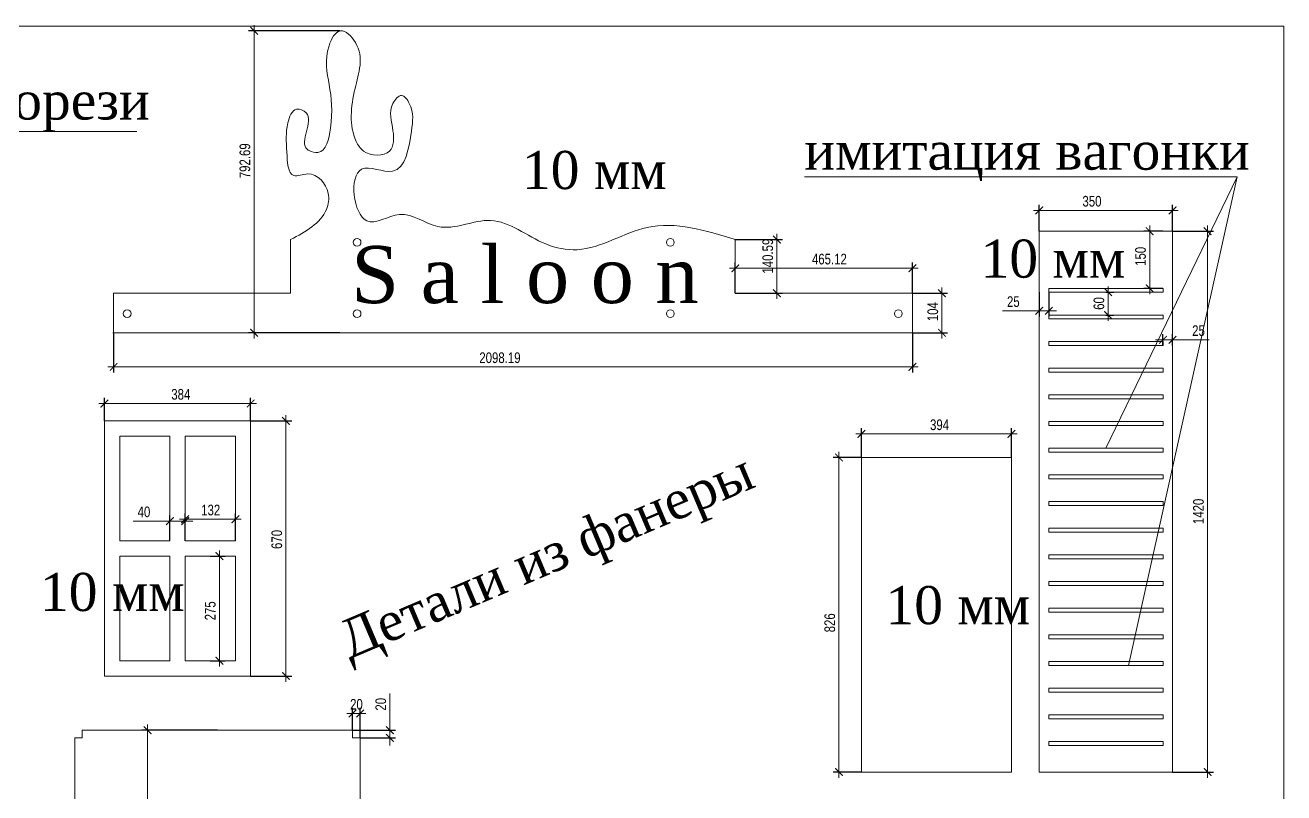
# Model space of a CAD drawing. Header units: millimetres. Extents: x -5205 to 16433, y 55921 to 73570.
# Drawn here: x 5073 to 8379, y 57870 to 59885 of the extents above; entities that cross this region are included whole.
import ezdxf

# ---------------------------------------------------------------- set-up
doc = ezdxf.new("R2010")
doc.units = ezdxf.units.MM
doc.layers.add('Размеры', color=7, linetype='Continuous', lineweight=15)
doc.layers.add('Размеры @ 10', color=7, linetype='Continuous', lineweight=15)
doc.styles.add('SFGOST', font='sfGOSTb.shx', dxfattribs={"width": 0.8})
doc.styles.add('TIMES', font='TIMES.TTF')
doc.dimstyles.new('ALEX', dxfattribs={"dimtxt": 2.8, "dimasz": 2, "dimexe": 1.5, "dimexo": 0, "dimgap": 1, "dimtad": 1, "dimrnd": 0.001, "dimdsep": 46, "dimtxsty": 'SFGOST', "dimblk": 'ARCHTICK', "dimcen": 0, "dimdle": 1.5, "dimclrd": 1, "dimclre": 1, "dimadec": 4, "dimazin": 0, "dimtfac": 1, "dimtmove": 0, "dimatfit": 0, "dimfxl": 1, "dimtvp": 1.75, "dimtolj": 1, "dimlwd": -1, "dimarcsym": 2})

# ---------------------------------------------------------------- blocks, each defined once
blk = doc.blocks.new('_ArchTick')
at = {"color": 0, "linetype": 'ByBlock', "const_width": 0.15}
blk.add_lwpolyline([(-0.5, -0.5), (0.5, 0.5)], dxfattribs=at)
blk = doc.blocks.new('*D649')
at = {"layer": 'Defpoints', "color": 0}
for p in [(5578.1, 58034.1), (5394.4, 56064.1), (5578.1, 56064.1)]:
    blk.add_point(p, dxfattribs=at)
at = {"layer": 'Размеры', "color": 1, "lineweight": -2}
for p, q in [((5578.1, 58034.1), (5379.4, 58034.1)), ((5578.1, 56064.1), (5379.4, 56064.1))]:
    blk.add_line(p, q, dxfattribs=at)
at = {"layer": 'Размеры', "color": 1}
blk.add_line((5394.4, 58049.1), (5394.4, 56049.1), dxfattribs=at)
at = {"layer": 'Размеры', "color": 1, "xscale": 20, "yscale": 20, "zscale": 20}
for p, rotation in [((5394.4, 58034.1), 90), ((5394.4, 56064.1), 270)]:
    blk.add_blockref('_ArchTick', p, dxfattribs=dict(at, rotation=rotation))
at = {"layer": 'Размеры', "color": 0, "insert": (5370.4, 57312.8), "char_height": 28, "attachment_point": 5, "rotation": 90, "style": 'SFGOST'}
blk.add_mtext('\\A1;1970', dxfattribs=at)
blk = doc.blocks.new('*D655')
at = {"layer": 'Defpoints', "color": 0}
for p in [(5933.1, 58034.1), (5953.1, 58014.1), (6031.2, 58014.1)]:
    blk.add_point(p, dxfattribs=at)
at = {"layer": 'Размеры', "color": 1}
for p, q in [((6031.2, 58034.1), (6031.2, 58130.4)), ((6031.2, 58014.1), (6031.2, 58034.1)), ((6031.2, 58014.1), (6031.2, 57994.1))]:
    blk.add_line(p, q, dxfattribs=at)
at = {"layer": 'Размеры', "color": 1, "lineweight": -2}
for p, q in [((5933.1, 58034.1), (6046.2, 58034.1)), ((5953.1, 58014.1), (6046.2, 58014.1))]:
    blk.add_line(p, q, dxfattribs=at)
at = {"layer": 'Размеры', "color": 1, "xscale": 20, "yscale": 20, "zscale": 20}
for p, rotation in [((6031.2, 58034.1), 270), ((6031.2, 58014.1), 90)]:
    blk.add_blockref('_ArchTick', p, dxfattribs=dict(at, rotation=rotation))
at = {"layer": 'Размеры', "color": 0, "insert": (6007.2, 58102.2), "char_height": 28, "attachment_point": 5, "rotation": 90, "style": 'SFGOST'}
blk.add_mtext('\\A1;20', dxfattribs=at)
blk = doc.blocks.new('*D656')
at = {"layer": 'Defpoints', "color": 0}
for p in [(5933.1, 58077.9), (5933.1, 58034.1), (5953.1, 58014.1)]:
    blk.add_point(p, dxfattribs=at)
at = {"layer": 'Размеры', "color": 1, "lineweight": -2}
for p, q in [((5933.1, 58034.1), (5933.1, 58092.9)), ((5953.1, 58014.1), (5953.1, 58092.9))]:
    blk.add_line(p, q, dxfattribs=at)
at = {"layer": 'Размеры', "color": 1}
blk.add_line((5968.1, 58077.9), (5918.1, 58077.9), dxfattribs=at)
at = {"layer": 'Размеры', "color": 1, "xscale": 20, "yscale": 20, "zscale": 20, "rotation": 180}
blk.add_blockref('_ArchTick', (5933.1, 58077.9), dxfattribs=at)
at = {"layer": 'Размеры', "color": 1, "xscale": 20, "yscale": 20, "zscale": 20}
blk.add_blockref('_ArchTick', (5953.1, 58077.9), dxfattribs=at)
at = {"layer": 'Размеры', "color": 0, "insert": (5943.1, 58101.9), "char_height": 28, "attachment_point": 5, "style": 'SFGOST'}
blk.add_mtext('\\A1;20', dxfattribs=at)
blk = doc.blocks.new('*D673')
at = {"layer": 'Defpoints', "color": 0}
for p in [(5665.3, 58846.4), (5665.3, 58176.4), (5758.1, 58176.4)]:
    blk.add_point(p, dxfattribs=at)
at = {"layer": 'Размеры', "color": 1}
blk.add_line((5758.1, 58861.4), (5758.1, 58161.4), dxfattribs=at)
at = {"layer": 'Размеры', "color": 1, "lineweight": -2}
for p, q in [((5665.3, 58846.4), (5773.1, 58846.4)), ((5665.3, 58176.4), (5773.1, 58176.4))]:
    blk.add_line(p, q, dxfattribs=at)
at = {"layer": 'Размеры', "color": 1, "xscale": 20, "yscale": 20, "zscale": 20}
for p, rotation in [((5758.1, 58846.4), 90), ((5758.1, 58176.4), 270)]:
    blk.add_blockref('_ArchTick', p, dxfattribs=dict(at, rotation=rotation))
at = {"layer": 'Размеры', "color": 0, "insert": (5734.1, 58535), "char_height": 28, "attachment_point": 5, "rotation": 90, "style": 'SFGOST'}
blk.add_mtext('\\A1;670', dxfattribs=at)
blk = doc.blocks.new('*D674')
at = {"layer": 'Defpoints', "color": 0}
for p in [(5665.3, 58891.9), (5281.3, 58846.4), (5665.3, 58846.4)]:
    blk.add_point(p, dxfattribs=at)
at = {"layer": 'Размеры', "color": 1}
blk.add_line((5266.3, 58891.9), (5680.3, 58891.9), dxfattribs=at)
at = {"layer": 'Размеры', "color": 1, "lineweight": -2}
for p, q in [((5281.3, 58846.4), (5281.3, 58906.9)), ((5665.3, 58846.4), (5665.3, 58906.9))]:
    blk.add_line(p, q, dxfattribs=at)
at = {"layer": 'Размеры', "color": 1, "xscale": 20, "yscale": 20, "zscale": 20, "rotation": 180}
blk.add_blockref('_ArchTick', (5281.3, 58891.9), dxfattribs=at)
at = {"layer": 'Размеры', "color": 1, "xscale": 20, "yscale": 20, "zscale": 20}
blk.add_blockref('_ArchTick', (5665.3, 58891.9), dxfattribs=at)
at = {"layer": 'Размеры', "color": 0, "insert": (5481.8, 58915.9), "char_height": 28, "attachment_point": 5, "style": 'SFGOST'}
blk.add_mtext('\\A1;384', dxfattribs=at)
blk = doc.blocks.new('*D675')
at = {"layer": 'Defpoints', "color": 0}
for p in [(5559.3, 58491.4), (5559.3, 58216.4), (5583.2, 58216.4)]:
    blk.add_point(p, dxfattribs=at)
at = {"layer": 'Размеры', "color": 1, "lineweight": -2}
for p, q in [((5559.3, 58491.4), (5598.2, 58491.4)), ((5559.3, 58216.4), (5598.2, 58216.4))]:
    blk.add_line(p, q, dxfattribs=at)
at = {"layer": 'Размеры', "color": 1}
blk.add_line((5583.2, 58506.4), (5583.2, 58201.4), dxfattribs=at)
at = {"layer": 'Размеры', "color": 1, "xscale": 20, "yscale": 20, "zscale": 20}
for p, rotation in [((5583.2, 58491.4), 90), ((5583.2, 58216.4), 270)]:
    blk.add_blockref('_ArchTick', p, dxfattribs=dict(at, rotation=rotation))
at = {"layer": 'Размеры', "color": 0, "insert": (5559.2, 58347.6), "char_height": 28, "attachment_point": 5, "rotation": 90, "style": 'SFGOST'}
blk.add_mtext('\\A1;275', dxfattribs=at)
blk = doc.blocks.new('*D676')
at = {"layer": 'Defpoints', "color": 0}
for p in [(5625.3, 58588.1), (5493.3, 58531.4), (5625.3, 58531.4)]:
    blk.add_point(p, dxfattribs=at)
at = {"layer": 'Размеры', "color": 1}
blk.add_line((5478.3, 58588.1), (5640.3, 58588.1), dxfattribs=at)
at = {"layer": 'Размеры', "color": 1, "lineweight": -2}
for p, q in [((5493.3, 58531.4), (5493.3, 58603.1)), ((5625.3, 58531.4), (5625.3, 58603.1))]:
    blk.add_line(p, q, dxfattribs=at)
at = {"layer": 'Размеры', "color": 1, "xscale": 20, "yscale": 20, "zscale": 20, "rotation": 180}
blk.add_blockref('_ArchTick', (5493.3, 58588.1), dxfattribs=at)
at = {"layer": 'Размеры', "color": 1, "xscale": 20, "yscale": 20, "zscale": 20}
blk.add_blockref('_ArchTick', (5625.3, 58588.1), dxfattribs=at)
at = {"layer": 'Размеры', "color": 0, "insert": (5560.4, 58612.1), "char_height": 28, "attachment_point": 5, "style": 'SFGOST'}
blk.add_mtext('\\A1;132', dxfattribs=at)
blk = doc.blocks.new('*D677')
at = {"layer": 'Defpoints', "color": 0}
for p in [(5453.3, 58583.3), (5453.3, 58531.4), (5493.3, 58531.4)]:
    blk.add_point(p, dxfattribs=at)
at = {"layer": 'Размеры', "color": 1}
for p, q in [((5453.3, 58583.3), (5357, 58583.3)), ((5493.3, 58583.3), (5453.3, 58583.3)), ((5493.3, 58583.3), (5513.3, 58583.3))]:
    blk.add_line(p, q, dxfattribs=at)
at = {"layer": 'Размеры', "color": 1, "lineweight": -2}
for p, q in [((5453.3, 58531.4), (5453.3, 58598.3)), ((5493.3, 58531.4), (5493.3, 58598.3))]:
    blk.add_line(p, q, dxfattribs=at)
at = {"layer": 'Размеры', "color": 1, "xscale": 20, "yscale": 20, "zscale": 20}
blk.add_blockref('_ArchTick', (5453.3, 58583.3), dxfattribs=at)
at = {"layer": 'Размеры', "color": 1, "xscale": 20, "yscale": 20, "zscale": 20, "rotation": 180}
blk.add_blockref('_ArchTick', (5493.3, 58583.3), dxfattribs=at)
at = {"layer": 'Размеры', "color": 0, "insert": (5385.1, 58607.3), "char_height": 28, "attachment_point": 5, "style": 'SFGOST'}
blk.add_mtext('\\A1;40', dxfattribs=at)
blk = doc.blocks.new('*D678')
at = {"layer": 'Defpoints', "color": 0}
for p in [(7269.5, 58750.3), (7210.5, 57924.3), (7269.5, 57924.3)]:
    blk.add_point(p, dxfattribs=at)
at = {"layer": 'Размеры', "color": 1, "lineweight": -2}
for p, q in [((7269.5, 58750.3), (7195.5, 58750.3)), ((7269.5, 57924.3), (7195.5, 57924.3))]:
    blk.add_line(p, q, dxfattribs=at)
at = {"layer": 'Размеры', "color": 1}
blk.add_line((7210.5, 58765.3), (7210.5, 57909.3), dxfattribs=at)
at = {"layer": 'Размеры', "color": 1, "xscale": 20, "yscale": 20, "zscale": 20}
for p, rotation in [((7210.5, 58750.3), 90), ((7210.5, 57924.3), 270)]:
    blk.add_blockref('_ArchTick', p, dxfattribs=dict(at, rotation=rotation))
at = {"layer": 'Размеры', "color": 0, "insert": (7186.5, 58316.1), "char_height": 28, "attachment_point": 5, "rotation": 90, "style": 'SFGOST'}
blk.add_mtext('\\A1;826', dxfattribs=at)
blk = doc.blocks.new('*D679')
at = {"layer": 'Defpoints', "color": 0}
for p in [(7663.5, 58811.9), (7269.5, 58750.3), (7663.5, 58750.3)]:
    blk.add_point(p, dxfattribs=at)
at = {"layer": 'Размеры', "color": 1, "lineweight": -2}
for p, q in [((7269.5, 58750.3), (7269.5, 58826.9)), ((7663.5, 58750.3), (7663.5, 58826.9))]:
    blk.add_line(p, q, dxfattribs=at)
at = {"layer": 'Размеры', "color": 1}
blk.add_line((7254.5, 58811.9), (7678.5, 58811.9), dxfattribs=at)
at = {"layer": 'Размеры', "color": 1, "xscale": 20, "yscale": 20, "zscale": 20, "rotation": 180}
blk.add_blockref('_ArchTick', (7269.5, 58811.9), dxfattribs=at)
at = {"layer": 'Размеры', "color": 1, "xscale": 20, "yscale": 20, "zscale": 20}
blk.add_blockref('_ArchTick', (7663.5, 58811.9), dxfattribs=at)
at = {"layer": 'Размеры', "color": 0, "insert": (7474.8, 58835.9), "char_height": 28, "attachment_point": 5, "style": 'SFGOST'}
blk.add_mtext('\\A1;394', dxfattribs=at)
blk = doc.blocks.new('*D680')
at = {"layer": 'Defpoints', "color": 0}
for p in [(7736.7, 59398.9), (7736.7, 59344.3), (8086.7, 59344.3)]:
    blk.add_point(p, dxfattribs=at)
at = {"layer": 'Размеры', "color": 1, "lineweight": -2}
for p, q in [((7736.7, 59344.3), (7736.7, 59413.9)), ((8086.7, 59344.3), (8086.7, 59413.9))]:
    blk.add_line(p, q, dxfattribs=at)
at = {"layer": 'Размеры', "color": 1}
blk.add_line((8101.7, 59398.9), (7721.7, 59398.9), dxfattribs=at)
at = {"layer": 'Размеры', "color": 1, "xscale": 20, "yscale": 20, "zscale": 20, "rotation": 180}
blk.add_blockref('_ArchTick', (7736.7, 59398.9), dxfattribs=at)
at = {"layer": 'Размеры', "color": 1, "xscale": 20, "yscale": 20, "zscale": 20}
blk.add_blockref('_ArchTick', (8086.7, 59398.9), dxfattribs=at)
at = {"layer": 'Размеры', "color": 0, "insert": (7875.1, 59422.9), "char_height": 28, "attachment_point": 5, "style": 'SFGOST'}
blk.add_mtext('\\A1;350', dxfattribs=at)
blk = doc.blocks.new('*D681')
at = {"layer": 'Defpoints', "color": 0}
for p in [(8086.7, 59344.3), (8086.7, 57924.3), (8179, 57924.3)]:
    blk.add_point(p, dxfattribs=at)
at = {"layer": 'Размеры', "color": 1, "lineweight": -2}
for p, q in [((8086.7, 59344.3), (8194, 59344.3)), ((8086.7, 57924.3), (8194, 57924.3))]:
    blk.add_line(p, q, dxfattribs=at)
at = {"layer": 'Размеры', "color": 1}
blk.add_line((8179, 59359.3), (8179, 57909.3), dxfattribs=at)
at = {"layer": 'Размеры', "color": 1, "xscale": 20, "yscale": 20, "zscale": 20}
for p, rotation in [((8179, 59344.3), 90), ((8179, 57924.3), 270)]:
    blk.add_blockref('_ArchTick', p, dxfattribs=dict(at, rotation=rotation))
at = {"layer": 'Размеры', "color": 0, "insert": (8155, 58608.7), "char_height": 28, "attachment_point": 5, "rotation": 90, "style": 'SFGOST'}
blk.add_mtext('\\A1;1420', dxfattribs=at)
blk = doc.blocks.new('*D743')
at = {"layer": 'Defpoints', "color": 0}
for p in [(8026.8, 59344.3), (8061.7, 59344.3), (8061.7, 59194.3)]:
    blk.add_point(p, dxfattribs=at)
at = {"layer": 'Размеры', "color": 1, "lineweight": -2}
for p, q in [((8061.7, 59344.3), (8011.8, 59344.3)), ((8061.7, 59194.3), (8011.8, 59194.3))]:
    blk.add_line(p, q, dxfattribs=at)
at = {"layer": 'Размеры', "color": 1}
blk.add_line((8026.8, 59179.3), (8026.8, 59359.3), dxfattribs=at)
at = {"layer": 'Размеры', "color": 1, "xscale": 20, "yscale": 20, "zscale": 20}
for p, rotation in [((8026.8, 59344.3), 90), ((8026.8, 59194.3), 270)]:
    blk.add_blockref('_ArchTick', p, dxfattribs=dict(at, rotation=rotation))
at = {"layer": 'Размеры', "color": 0, "insert": (8002.8, 59278.3), "char_height": 28, "attachment_point": 5, "rotation": 90, "style": 'SFGOST'}
blk.add_mtext('\\A1;150', dxfattribs=at)
blk = doc.blocks.new('*D744')
at = {"layer": 'Defpoints', "color": 0}
for p in [(7911.7, 59184.3), (7911.7, 59124.3), (7917.5, 59124.3)]:
    blk.add_point(p, dxfattribs=at)
at = {"layer": 'Размеры', "color": 1, "lineweight": -2}
for p, q in [((7911.7, 59184.3), (7932.5, 59184.3)), ((7911.7, 59124.3), (7932.5, 59124.3))]:
    blk.add_line(p, q, dxfattribs=at)
at = {"layer": 'Размеры', "color": 1}
blk.add_line((7917.5, 59199.3), (7917.5, 59109.3), dxfattribs=at)
at = {"layer": 'Размеры', "color": 1, "xscale": 20, "yscale": 20, "zscale": 20}
for p, rotation in [((7917.5, 59184.3), 90), ((7917.5, 59124.3), 270)]:
    blk.add_blockref('_ArchTick', p, dxfattribs=dict(at, rotation=rotation))
at = {"layer": 'Размеры', "color": 0, "insert": (7893.5, 59154.6), "char_height": 28, "attachment_point": 5, "rotation": 90, "style": 'SFGOST'}
blk.add_mtext('\\A1;60', dxfattribs=at)
blk = doc.blocks.new('*D745')
at = {"layer": 'Defpoints', "color": 0}
for p in [(7736.7, 59184.3), (7761.7, 59184.3), (7736.7, 59135.3)]:
    blk.add_point(p, dxfattribs=at)
at = {"layer": 'Размеры', "color": 1, "lineweight": -2}
for p, q in [((7736.7, 59184.3), (7736.7, 59120.3)), ((7761.7, 59184.3), (7761.7, 59120.3))]:
    blk.add_line(p, q, dxfattribs=at)
at = {"layer": 'Размеры', "color": 1}
for p, q in [((7736.7, 59135.3), (7640.5, 59135.3)), ((7761.7, 59135.3), (7736.7, 59135.3)), ((7761.7, 59135.3), (7781.7, 59135.3))]:
    blk.add_line(p, q, dxfattribs=at)
at = {"layer": 'Размеры', "color": 1, "xscale": 20, "yscale": 20, "zscale": 20}
blk.add_blockref('_ArchTick', (7736.7, 59135.3), dxfattribs=at)
at = {"layer": 'Размеры', "color": 1, "xscale": 20, "yscale": 20, "zscale": 20, "rotation": 180}
blk.add_blockref('_ArchTick', (7761.7, 59135.3), dxfattribs=at)
at = {"layer": 'Размеры', "color": 0, "insert": (7668.6, 59159.3), "char_height": 28, "attachment_point": 5, "style": 'SFGOST'}
blk.add_mtext('\\A1;25', dxfattribs=at)
blk = doc.blocks.new('*D746')
at = {"layer": 'Defpoints', "color": 0}
for p in [(8086.7, 59059.1), (8061.7, 59044.3), (8086.7, 59044.3)]:
    blk.add_point(p, dxfattribs=at)
at = {"layer": 'Размеры', "color": 1}
for p, q in [((8061.7, 59059.1), (8041.7, 59059.1)), ((8061.7, 59059.1), (8086.7, 59059.1)), ((8086.7, 59059.1), (8183, 59059.1))]:
    blk.add_line(p, q, dxfattribs=at)
at = {"layer": 'Размеры', "color": 1, "lineweight": -2}
for p, q in [((8061.7, 59044.3), (8061.7, 59074.1)), ((8086.7, 59044.3), (8086.7, 59074.1))]:
    blk.add_line(p, q, dxfattribs=at)
at = {"layer": 'Размеры', "color": 1, "xscale": 20, "yscale": 20, "zscale": 20}
blk.add_blockref('_ArchTick', (8061.7, 59059.1), dxfattribs=at)
at = {"layer": 'Размеры', "color": 1, "xscale": 20, "yscale": 20, "zscale": 20, "rotation": 180}
blk.add_blockref('_ArchTick', (8086.7, 59059.1), dxfattribs=at)
at = {"layer": 'Размеры', "color": 0, "insert": (8154.9, 59083.1), "char_height": 28, "attachment_point": 5, "style": 'SFGOST'}
blk.add_mtext('\\A1;25', dxfattribs=at)
blk = doc.blocks.new('*D747')
at = {"layer": 'Defpoints', "color": 0}
for p in [(5305.2, 59077.3), (7403.4, 59077.7), (7403.4, 58988)]:
    blk.add_point(p, dxfattribs=at)
at = {"layer": 'Размеры', "color": 1, "lineweight": -2}
for p, q in [((5305.2, 59077.3), (5305.2, 58973)), ((7403.4, 59077.7), (7403.4, 58973))]:
    blk.add_line(p, q, dxfattribs=at)
at = {"layer": 'Размеры', "color": 1}
blk.add_line((5290.2, 58988), (7418.4, 58988), dxfattribs=at)
at = {"layer": 'Размеры', "color": 1, "xscale": 20, "yscale": 20, "zscale": 20, "rotation": 180}
blk.add_blockref('_ArchTick', (5305.2, 58988), dxfattribs=at)
at = {"layer": 'Размеры', "color": 1, "xscale": 20, "yscale": 20, "zscale": 20}
blk.add_blockref('_ArchTick', (7403.4, 58988), dxfattribs=at)
at = {"layer": 'Размеры', "color": 0, "insert": (6320.1, 59012), "char_height": 28, "attachment_point": 5, "style": 'SFGOST'}
blk.add_mtext('\\A1;2098.19', dxfattribs=at)
blk = doc.blocks.new('*D748')
at = {"layer": 'Defpoints', "color": 0}
for p in [(7403.4, 59181.7), (7481.1, 59181.7), (7403.4, 59077.7)]:
    blk.add_point(p, dxfattribs=at)
at = {"layer": 'Размеры', "color": 1, "lineweight": -2}
for p, q in [((7403.4, 59181.7), (7496.1, 59181.7)), ((7403.4, 59077.7), (7496.1, 59077.7))]:
    blk.add_line(p, q, dxfattribs=at)
at = {"layer": 'Размеры', "color": 1}
blk.add_line((7481.1, 59062.7), (7481.1, 59196.7), dxfattribs=at)
at = {"layer": 'Размеры', "color": 1, "xscale": 20, "yscale": 20, "zscale": 20}
for p, rotation in [((7481.1, 59181.7), 90), ((7481.1, 59077.7), 270)]:
    blk.add_blockref('_ArchTick', p, dxfattribs=dict(at, rotation=rotation))
at = {"layer": 'Размеры', "color": 0, "insert": (7457.1, 59133.1), "char_height": 28, "attachment_point": 5, "rotation": 90, "style": 'SFGOST'}
blk.add_mtext('\\A1;104', dxfattribs=at)
blk = doc.blocks.new('*D749')
at = {"layer": 'Defpoints', "color": 0}
for p in [(7403.4, 59247), (6938.3, 59181.7), (7403.4, 59181.7)]:
    blk.add_point(p, dxfattribs=at)
at = {"layer": 'Размеры', "color": 1}
blk.add_line((6923.3, 59247), (7418.4, 59247), dxfattribs=at)
at = {"layer": 'Размеры', "color": 1, "lineweight": -2}
for p, q in [((6938.3, 59181.7), (6938.3, 59262)), ((7403.4, 59181.7), (7403.4, 59262))]:
    blk.add_line(p, q, dxfattribs=at)
at = {"layer": 'Размеры', "color": 1, "xscale": 20, "yscale": 20, "zscale": 20, "rotation": 180}
blk.add_blockref('_ArchTick', (6938.3, 59247), dxfattribs=at)
at = {"layer": 'Размеры', "color": 1, "xscale": 20, "yscale": 20, "zscale": 20}
blk.add_blockref('_ArchTick', (7403.4, 59247), dxfattribs=at)
at = {"layer": 'Размеры', "color": 0, "insert": (7185.4, 59271), "char_height": 28, "attachment_point": 5, "style": 'SFGOST'}
blk.add_mtext('\\A1;465.12', dxfattribs=at)
blk = doc.blocks.new('*D750')
at = {"layer": 'Defpoints', "color": 0}
for p in [(6938.3, 59322.2), (7047.6, 59322.2), (6938.3, 59181.7)]:
    blk.add_point(p, dxfattribs=at)
at = {"layer": 'Размеры', "color": 1, "lineweight": -2}
for p, q in [((6938.3, 59322.2), (7062.6, 59322.2)), ((6938.3, 59181.7), (7062.6, 59181.7))]:
    blk.add_line(p, q, dxfattribs=at)
at = {"layer": 'Размеры', "color": 1}
blk.add_line((7047.6, 59166.7), (7047.6, 59337.2), dxfattribs=at)
at = {"layer": 'Размеры', "color": 1, "xscale": 20, "yscale": 20, "zscale": 20}
for p, rotation in [((7047.6, 59322.2), 90), ((7047.6, 59181.7), 270)]:
    blk.add_blockref('_ArchTick', p, dxfattribs=dict(at, rotation=rotation))
at = {"layer": 'Размеры', "color": 0, "insert": (7023.6, 59278.8), "char_height": 28, "attachment_point": 5, "rotation": 90, "style": 'SFGOST'}
blk.add_mtext('\\A1;140.59', dxfattribs=at)
blk = doc.blocks.new('*D751')
at = {"layer": 'Defpoints', "color": 0}
for p in [(5899.9, 59870.4), (5674.3, 59077.7), (5899.9, 59077.7)]:
    blk.add_point(p, dxfattribs=at)
at = {"layer": 'Размеры', "color": 1}
blk.add_line((5674.3, 59885.4), (5674.3, 59062.7), dxfattribs=at)
at = {"layer": 'Размеры', "color": 1, "lineweight": -2}
for p, q in [((5899.9, 59870.4), (5659.3, 59870.4)), ((5899.9, 59077.7), (5659.3, 59077.7))]:
    blk.add_line(p, q, dxfattribs=at)
at = {"layer": 'Размеры', "color": 1, "xscale": 20, "yscale": 20, "zscale": 20}
for p, rotation in [((5674.3, 59870.4), 90), ((5674.3, 59077.7), 270)]:
    blk.add_blockref('_ArchTick', p, dxfattribs=dict(at, rotation=rotation))
at = {"layer": 'Размеры', "color": 0, "insert": (5650.3, 59529.3), "char_height": 28, "attachment_point": 5, "rotation": 90, "style": 'SFGOST'}
blk.add_mtext('\\A1;792.69', dxfattribs=at)

msp = doc.modelspace()

# ---------------------------------------------------------------- linework, layer by layer
at = {"layer": 'Размеры'}
for p, q in [((5305.223, 59181.659), (5305.098, 59077.659)), ((7403.412, 59181.659), (7403.412, 59077.659)), ((7761.742, 59194.346), (7761.742, 59184.346)), ((7761.742, 59124.346), (7761.742, 59114.346)), ((5303.412, 59077.659), (7403.412, 59077.659)), ((7761.742, 59054.346), (7761.742, 59044.346)), ((7761.742, 58984.346), (7761.742, 58974.346)), ((7761.742, 58914.346), (7761.742, 58904.346)), ((7761.742, 58844.346), (7761.742, 58834.346)), ((7761.742, 58774.346), (7761.742, 58764.346)), ((7761.742, 58704.346), (7761.742, 58694.346)), ((7761.742, 58634.346), (7761.742, 58624.346)), ((7761.742, 58564.346), (7761.742, 58554.346)), ((7761.742, 58494.346), (7761.742, 58484.346)), ((7761.742, 58424.346), (7761.742, 58414.346)), ((7761.742, 58354.346), (7761.742, 58344.346)), ((7761.742, 58284.346), (7761.742, 58274.346)), ((7761.742, 58214.346), (7761.742, 58204.346)), ((7761.742, 58144.346), (7761.742, 58134.346)), ((7761.742, 58074.346), (7761.742, 58064.346)), ((7761.742, 58004.346), (7761.742, 57994.346))]:
    msp.add_line(p, q, dxfattribs=at)
for points in [[(3110.684, 59882.538), (8379.077, 59882.538), (8379.077, 55921.411), (3110.684, 55921.411), (3110.684, 59882.538)], [(8086.742, 57924.346), (7736.742, 57924.346), (7736.742, 59344.346), (8086.742, 59344.346)], [(5665.266, 58176.368), (5281.266, 58176.368), (5281.266, 58846.368), (5665.266, 58846.368)], [(5321.266, 58806.368), (5453.266, 58806.368), (5453.266, 58531.368), (5321.266, 58531.368)], [(5493.266, 58806.368), (5625.266, 58806.368), (5625.266, 58531.368), (5493.266, 58531.368)], [(7663.493, 57924.346), (7663.493, 58750.346), (7269.493, 58750.346), (7269.493, 57924.346)], [(5321.266, 58491.368), (5453.266, 58491.368), (5453.266, 58216.368), (5321.266, 58216.368)], [(5493.266, 58491.368), (5625.266, 58491.368), (5625.266, 58216.368), (5493.266, 58216.368)]]:
    msp.add_lwpolyline(points, close=True, dxfattribs=at)
for points in [[(5366.137, 59606.072), (4251.285, 59606.072), (3736.949, 59249.108), (4251.285, 59606.072), (3895.916, 58612.609), (4251.285, 59606.072), (4617.696, 58686.222), (4251.285, 59606.072), (4602.696, 59348.508)], [(7119.674, 59487.553), (8256.877, 59487.553), (7911.742, 58774.346), (8256.877, 59487.553), (7971.393, 58204.346)], [(5305.223, 59181.659), (5770.34, 59181.659), (5770.34, 59322.249)], [(7403.412, 59181.659), (6938.296, 59181.659), (6938.296, 59322.249)], [(7761.742, 59194.346), (8061.742, 59194.346), (8061.742, 59184.346), (7761.742, 59184.346)], [(7761.742, 59124.346), (8061.742, 59124.346), (8061.742, 59114.346), (7761.742, 59114.346)], [(7761.742, 59054.346), (8061.742, 59054.346), (8061.742, 59044.346), (7761.742, 59044.346)], [(7761.742, 58984.346), (8061.742, 58984.346), (8061.742, 58974.346), (7761.742, 58974.346)], [(7761.742, 58914.346), (8061.742, 58914.346), (8061.742, 58904.346), (7761.742, 58904.346)], [(7761.742, 58844.346), (8061.742, 58844.346), (8061.742, 58834.346), (7761.742, 58834.346)], [(7761.742, 58774.346), (8061.742, 58774.346), (8061.742, 58764.346), (7761.742, 58764.346)], [(7761.742, 58704.346), (8061.742, 58704.346), (8061.742, 58694.346), (7761.742, 58694.346)], [(7761.742, 58634.346), (8061.742, 58634.346), (8061.742, 58624.346), (7761.742, 58624.346)], [(7761.742, 58564.346), (8061.742, 58564.346), (8061.742, 58554.346), (7761.742, 58554.346)], [(7761.742, 58494.346), (8061.742, 58494.346), (8061.742, 58484.346), (7761.742, 58484.346)], [(7761.742, 58424.346), (8061.742, 58424.346), (8061.742, 58414.346), (7761.742, 58414.346)], [(7761.742, 58354.346), (8061.742, 58354.346), (8061.742, 58344.346), (7761.742, 58344.346)], [(7761.742, 58284.346), (8061.742, 58284.346), (8061.742, 58274.346), (7761.742, 58274.346)], [(7761.742, 58214.346), (8061.742, 58214.346), (8061.742, 58204.346), (7761.742, 58204.346)], [(7761.742, 58144.346), (8061.742, 58144.346), (8061.742, 58134.346), (7761.742, 58134.346)], [(7761.742, 58074.346), (8061.742, 58074.346), (8061.742, 58064.346), (7761.742, 58064.346)], [(5203.137, 57504.093), (5203.137, 58014.093), (5223.137, 58014.093), (5223.137, 58034.093), (5933.137, 58034.093), (5933.137, 58014.093), (5953.137, 58014.093), (5953.137, 57504.093)], [(7761.742, 58004.346), (8061.742, 58004.346), (8061.742, 57994.346), (7761.742, 57994.346)]]:
    msp.add_lwpolyline(points, dxfattribs=at)
for centre in [(5944.912, 59315.063), (6767.516, 59315.063), (5340.952, 59127.865), (5944.912, 59127.865), (6767.516, 59127.865), (7366.379, 59127.865)]:
    msp.add_circle(centre, 10.225, dxfattribs=at)
msp.add_open_spline([(5770.34, 59322.249), (5809.662, 59343.438), (5862.522, 59371.923), (5876.631, 59454.87), (5830.722, 59508.244), (5763.153, 59475.982), (5760.419, 59565.763), (5755.637, 59611.844), (5776.804, 59673.304), (5844.198, 59646.504), (5787.948, 59575.557), (5823.993, 59552.773), (5861.448, 59543), (5883.499, 59638.616), (5874.36, 59724.123), (5855.299, 59809.547), (5898.43, 59888.39), (5970.18, 59816.929), (5932.497, 59714.35), (5921.979, 59610.853), (5965.491, 59541.591), (6042.364, 59539.032), (6041.773, 59617.81), (6023.306, 59664.951), (6062.066, 59711.457), (6095.393, 59663.241), (6087.155, 59600.021), (6066.468, 59468.786), (5915.855, 59550.829), (5941.827, 59322.686), (6066.529, 59415.095), (6164.347, 59326.521), (6306.618, 59405.208), (6413.975, 59310.581), (6560.643, 59281.343), (6716.842, 59390.664), (6859.97, 59346.447), (6938.296, 59322.249)], degree=3, knots=[0, 0, 0, 0, 123.18292824, 165.59576906, 239.89304277, 276.56619488, 341.29692142, 417.82394173, 460.48091585, 486.9855207, 583.46805587, 588.93171315, 612.71148573, 684.89490021, 799.40547234, 901.13371039, 950.57143783, 1000.71687768, 1121.59844447, 1260.17507471, 1292.19212586, 1360.39192086, 1414.48078048, 1486.07178059, 1516.98362013, 1545.90436272, 1618.88728181, 1735.16526604, 1816.69111594, 1952.80879926, 2040.75549711, 2146.12836416, 2285.73119538, 2442.87148126, 2527.06872797, 2720.1595648, 2953.54343405, 2953.54343405, 2953.54343405, 2953.54343405], dxfattribs=at)

# ---------------------------------------------------------------- texts
at = {"layer": 'Размеры', "attachment_point": 1, "style": 'TIMES'}
for s, insert, char_height in [('сквозные прорези', (4251.285, 59737.651), 100), ('имитация вагонки', (7119.674, 59605.866), 100), ('10 мм', (6377.961, 59555.032), 100), ('S a l o o n', (5929.303, 59305.679), 150), ('10 мм', (7582.628, 59322.386), 100), ('10 мм', (5111.932, 58447.134), 100), ('10 мм', (7332.837, 58412.528), 100)]:
    msp.add_mtext(s, dxfattribs=dict(at, insert=insert, char_height=char_height))
at = {"layer": 'Размеры', "insert": (5884.653, 58311.769), "char_height": 100, "attachment_point": 1, "rotation": 22.975512, "style": 'TIMES'}
msp.add_mtext('Детали из фанеры', dxfattribs=at)

# ---------------------------------------------------------------- dimensions: what is measured, and where the dimension line sits
at = {"layer": 'Размеры @ 10'}
for base, p1, p2, picture, middle in [((5674.335, 59077.659), (5899.889, 59870.352), (5899.889, 59077.659), '*D751', (5674.335, 59529.266)), ((8026.801, 59344.346), (8061.742, 59194.346), (8061.742, 59344.346), '*D743', (8026.801, 59278.311)), ((8178.993, 57924.346), (8086.742, 59344.346), (8086.742, 57924.346), '*D681', (8178.993, 58608.658)), ((7047.589, 59322.249), (6938.296, 59181.659), (6938.296, 59322.249), '*D750', (7047.589, 59278.762)), ((7481.122, 59181.659), (7403.412, 59077.659), (7403.412, 59181.659), '*D748', (7481.122, 59133.061)), ((7917.458, 59124.346), (7911.742, 59184.346), (7911.742, 59124.346), '*D744', (7917.458, 59154.639)), ((5758.121, 58176.368), (5665.266, 58846.368), (5665.266, 58176.368), '*D673', (5758.121, 58534.974)), ((7210.493, 57924.346), (7269.493, 58750.346), (7269.493, 57924.346), '*D678', (7210.493, 58316.129)), ((5583.194, 58216.368), (5559.266, 58491.368), (5559.266, 58216.368), '*D675', (5583.194, 58347.63)), ((6031.209, 58014.093), (5933.137, 58034.093), (5953.137, 58014.093), '*D655', (6031.209, 58102.227)), ((5394.381, 56064.093), (5578.137, 58034.093), (5578.137, 56064.093), '*D649', (5394.381, 57312.82))]:
    dim = msp.add_linear_dim(base=base, p1=p1, p2=p2, angle=90, dimstyle='ALEX', override={"dimscale": 10, "dimtix": 0, "dimtofl": 1, "dimtmove": 0, "dimatfit": 0}, dxfattribs=at)
    dim.commit()
    dim.dimension.update_dxf_attribs({"geometry": picture, "text_midpoint": middle, "dimtype": 128})
for base, p1, p2, picture, middle in [((7736.742, 59398.916), (8086.742, 59344.346), (7736.742, 59344.346), '*D680', (7875.143, 59398.916)), ((7403.412, 59246.972), (6938.296, 59181.659), (7403.412, 59181.659), '*D749', (7185.422, 59246.972)), ((7736.742, 59135.255), (7761.742, 59184.346), (7736.742, 59184.346), '*D745', (7668.608, 59135.255)), ((8086.742, 59059.102), (8061.742, 59044.346), (8086.742, 59044.346), '*D746', (8154.875, 59059.102)), ((7403.412, 58988.013), (5305.223, 59077.336), (7403.412, 59077.659), '*D747', (6320.119, 58988.013)), ((5665.266, 58891.939), (5281.266, 58846.368), (5665.266, 58846.368), '*D674', (5481.787, 58891.939)), ((7663.493, 58811.947), (7269.493, 58750.346), (7663.493, 58750.346), '*D679', (7474.819, 58811.947)), ((5453.266, 58583.285), (5493.266, 58531.368), (5453.266, 58531.368), '*D677', (5385.133, 58583.285)), ((5625.266, 58588.139), (5493.266, 58531.368), (5625.266, 58531.368), '*D676', (5560.377, 58588.139)), ((5933.137, 58077.856), (5953.137, 58014.093), (5933.137, 58034.093), '*D656', (5943.137, 58077.856))]:
    dim = msp.add_linear_dim(base=base, p1=p1, p2=p2, dimstyle='ALEX', override={"dimscale": 10, "dimtix": 0, "dimtofl": 1, "dimtmove": 0, "dimatfit": 0}, dxfattribs=at)
    dim.commit()
    dim.dimension.update_dxf_attribs({"geometry": picture, "text_midpoint": middle, "dimtype": 128})

doc.saveas('drawing.dxf')
